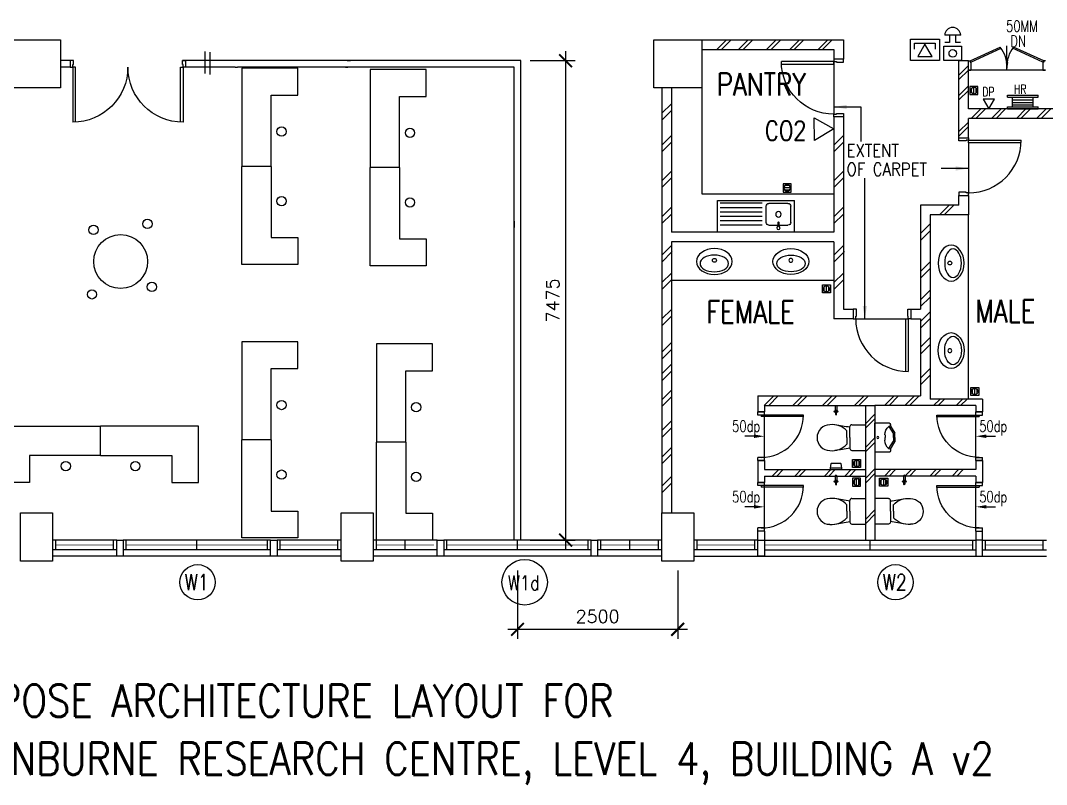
# Model space of a CAD drawing. Extents: x 2266480 to 2405436, y -858634 to -757865.
# Drawn here: x 2380269 to 2396269, y -788157 to -776249 of the extents above; entities that cross this region are included whole.
import ezdxf
from ezdxf.enums import TextEntityAlignment as Align

# ---------------------------------------------------------------- set-up
doc = ezdxf.new("R2010")
doc.units = 0
doc.header["$LTSCALE"] = 10
doc.header["$MEASUREMENT"] = 0
doc.linetypes.add('DIVIDE', pattern=[1.25, 0.5, -0.25, 0, -0.25, 0, -0.25])
doc.layers.get('0').update_dxf_attribs({"linetype": 'CONTINUOUS'})
doc.layers.get('DEFPOINTS').update_dxf_attribs({"linetype": 'CONTINUOUS'})
for name, color, linetype in [('-FF', 240, 'CONTINUOUS'), ('BTH-FX', 5, 'CONTINUOUS'), ('COL', 3, 'CONTINUOUS'), ('DIM', 7, 'CONTINUOUS'), ('DOOR', 5, 'CONTINUOUS'), ('DR', 7, 'CONTINUOUS'), ('FIT', 5, 'CONTINUOUS'), ('FITT', 5, 'CONTINUOUS'), ('H', 1, 'CONTINUOUS'), ('hatch', 7, 'CONTINUOUS'), ('LINE', 7, 'CONTINUOUS'), ('partition', 7, 'CONTINUOUS'), ('PIPE', 5, 'DIVIDE'), ('PL', 5, 'CONTINUOUS'), ('SANI', 7, 'CONTINUOUS'), ('SPEC', 7, 'CONTINUOUS'), ('stair', 7, 'CONTINUOUS'), ('T25', 7, 'CONTINUOUS'), ('T50', 4, 'CONTINUOUS'), ('TEX', 2, 'CONTINUOUS'), ('WALL', 2, 'CONTINUOUS'), ('WIN', 5, 'CONTINUOUS'), ('WIN-T', 7, 'CONTINUOUS'), ('WP', 50, 'DIVIDE')]:
    doc.layers.add(name, color=color, linetype=linetype)
doc.styles.add('DIMTEXT', font='romans.shx', dxfattribs={"width": 0.8, "height": 400})
doc.styles.add('ROMANS', font='romans')
doc.styles.get("Standard").update_dxf_attribs({"font": 'ROMANS.SHX'})
doc.dimstyles.get("Standard").update_dxf_attribs({"dimtxt": 0.18, "dimasz": 0.18, "dimexe": 0.18, "dimexo": 0.0625, "dimgap": 0.09, "dimtad": 0, "dimtih": 1, "dimtoh": 1, "dimdec": 4, "dimzin": 0, "dimdsep": 46, "dimtxsty": 'Standard', "dimcen": 0.09, "dimadec": 0, "dimazin": 0, "dimtfac": 1, "dimtdec": 4, "dimtofl": 0, "dimtmove": 0, "dimatfit": 3, "dimfxl": 1, "dimtolj": 1, "dimtzin": 0, "dimarcsym": 0})
doc.dimstyles.new('STANDARD$0', dxfattribs={"dimscale": 0, "dimtxt": 8, "dimasz": 6, "dimexe": 1, "dimexo": 1, "dimgap": 3, "dimtad": 1, "dimdec": 0, "dimlfac": -1, "dimrnd": 1, "dimzin": 0, "dimdsep": 46, "dimtxsty": 'Standard', "dimcen": 0, "dimclrd": 5, "dimclre": 250, "dimadec": 0, "dimazin": 0, "dimtfac": 1, "dimtdec": 4, "dimtofl": 0, "dimtmove": 0, "dimatfit": 3, "dimfxl": 1, "dimtolj": 1, "dimtzin": 0, "dimarcsym": 0})

# ---------------------------------------------------------------- blocks, each defined once
blk = doc.blocks.new('100FT')
at = {"layer": 'PIPE', "linetype": 'Continuous'}
blk.add_circle((0, 0), 50, dxfattribs=at)
at = {"layer": 'WP', "linetype": 'Continuous'}
for p, q in [((-37, 34), (37, 34)), ((-50, -3), (50, -3)), ((-34, -37), (34, -37))]:
    blk.add_line(p, q, dxfattribs=at)
blk = doc.blocks.new('A$C7CE3714C')
at = {"layer": 'FIT'}
blk.add_lwpolyline([(0, 0), (126, 0), (126, 126), (0, 126)], close=True, dxfattribs=at)
at = {"layer": 'FIT', "xscale": -1}
blk.add_blockref('100FT', (63, 66), dxfattribs=at)
blk = doc.blocks.new('SANI')
at = {"layer": 'SANI'}
for p, q in [((210, 200), (0, 200)), ((240, 0), (240, 170)), ((240, 0), (240, -170)), ((288, 0), (288, 105)), ((288, 0), (288, -105)), ((210, -200), (0, -200))]:
    blk.add_line(p, q, dxfattribs=at)
blk.add_lwpolyline([(0, -200), (0, 200)], dxfattribs=at)
for centre, radius, start, end in [((210, 170), 30, 0, 90), ((4314, -23770), 24274, 99.1011, 99.6631), ((522, -112), 317, 84.3151, 137.3118), ((555, 6), 197, 358.9731, 90.483), ((555, -1), 197, 269.517, 1.0269), ((4314, 23770), 24274, 260.3369, 260.8989), ((510, 95), 297, 221.7688, 278.3442), ((210, -170), 30, 270, 0)]:
    blk.add_arc(centre, radius, start, end, dxfattribs=at)
blk = doc.blocks.new('UR')
at = {"color": 7}
for p, q in [((0, 157), (-227, 157)), ((-227, -68), (-227, 157)), ((-43, 0), (0, 0)), ((0, 157), (228, 157)), ((43, 0), (0, 0)), ((228, -68), (228, 157)), ((-190, -88), (-207, -88)), ((-179, -83), (-68, -152)), ((-172, -59), (-58, -131)), ((0, -153), (-68, -153)), ((0, -131), (-58, -131)), ((0, -131), (58, -131)), ((0, -153), (68, -153)), ((172, -59), (58, -131)), ((179, -83), (68, -152)), ((190, -88), (208, -88))]:
    blk.add_line(p, q, dxfattribs=at)
blk.add_circle((-1, 111), 16.9, dxfattribs=at)
for centre, radius, start, end in [((-42, -174), 175, 90.221, 139.2623), ((42, -174), 175, 40.7377, 89.779), ((-207, -68), 20, 180, 270), ((-194, -70), 18.3, 252.6976, 328.5201), ((-115, -86), 64.8, 158.2045, 175.535), ((115, -86), 64.8, 4.465, 21.7955), ((194, -70), 18.3, 211.4799, 287.3024), ((208, -68), 20, 270, 0)]:
    blk.add_arc(centre, radius, start, end, dxfattribs=at)
blk = doc.blocks.new('DR-900-B')
at = {"layer": 'DR'}
for p, q in [((0, 900), (-150, 900)), ((-150, 900), (-150, 860)), ((-150, 860), (-110, 860)), ((-110, 860), (-110, 850)), ((-110, 850), (0, 850)), ((0, 850), (0, 900)), ((-150, 40), (-970, 40)), ((-969, 80), (-150, 80)), ((-150, 80), (-150, 40)), ((-150, 40), (-110, 40)), ((-150, 0), (-150, 40)), ((0, 0), (-150, 0)), ((-110, 50), (0, 50)), ((-110, 40), (-110, 50)), ((0, 50), (0, 0))]:
    blk.add_line(p, q, dxfattribs=at)
blk.add_arc((-150, 40), 820, 90, 180, dxfattribs=at)
blk = doc.blocks.new('SINK-SGL')
at = {"layer": 'BTH-FX', "color": 7}
for p, q in [((0, 493), (0, 0)), ((1200, 493), (1200, 0)), ((695, 382), (42, 382)), ((758, 340), (758, 85)), ((801, 382), (940, 382)), ((940, 340), (940, 401)), ((957, 340), (957, 401)), ((957, 382), (1097, 382)), ((1140, 340), (1140, 85)), ((695, 314), (42, 314)), ((695, 246), (42, 246)), ((695, 178), (42, 178)), ((0, 0), (1200, 0)), ((695, 110), (42, 110)), ((695, 42), (42, 42)), ((801, 42), (1097, 42))]:
    blk.add_line(p, q, dxfattribs=at)
for centre, radius in [((949, 425), 25.5), ((949, 213), 42.5)]:
    blk.add_circle(centre, radius, dxfattribs=at)
for centre, radius, start, end in [((801, 340), 42.5, 90, 180), ((949, 340), 8.5, 180, 0), ((1097, 340), 42.5, 0, 90), ((801, 85), 42.5, 180, 270), ((1097, 85), 42.5, 270, 0)]:
    blk.add_arc(centre, radius, start, end, dxfattribs=at)
blk = doc.blocks.new('ELLIPSE')
blk.add_circle((0.5, 0.5), 0.5)
blk = doc.blocks.new('BASIN-01')
blk.add_circle((0, 0), 30.3)
for p, xscale, yscale, zscale in [((279, -221), -559.6811780125836, 404.3346891934725, 559.6811780125837), ((220, -179), -444.6356025322193, 259.9294430529471, 444.6356025322195)]:
    blk.add_blockref('ELLIPSE', p, dxfattribs=dict(xscale=xscale, yscale=yscale, zscale=zscale))
blk = doc.blocks.new('D1800-A')
at = {"layer": 'DR'}
for p, q in [((0, 0), (100, 0)), ((0, -50), (0, 0)), ((100, 0), (100, -40)), ((60, -50), (0, -50)), ((100, -40), (60, -40)), ((60, -40), (60, -50)), ((100, -40), (960, -40)), ((100, -80), (100, -40)), ((959, -80), (100, -80)), ((60, -1750), (0, -1750)), ((0, -1750), (0, -1800)), ((60, -1760), (60, -1750)), ((959, -1720), (100, -1720)), ((100, -1720), (100, -1760)), ((0, -1800), (100, -1800)), ((100, -1760), (60, -1760)), ((100, -1760), (960, -1760)), ((100, -1800), (100, -1760))]:
    blk.add_line(p, q, dxfattribs=at)
for centre, start, end in [((100, -40), 270.0001, 0), ((100, -1760), 0, 90)]:
    blk.add_arc(centre, 860, start, end, dxfattribs=at)
blk = doc.blocks.new('234')
at = {"layer": 'DR', "color": 1}
for p, q in [((2285264, -784764), (2285264, -785474)), ((2285289, -784765), (2285289, -785424)), ((2285214, -785374), (2285214, -785474)), ((2285264, -785374), (2285214, -785374)), ((2285264, -785374), (2285264, -785474)), ((2285924, -785374), (2285264, -785374)), ((2285264, -785424), (2285289, -785424)), ((2285974, -785374), (2285924, -785374)), ((2285924, -785374), (2285924, -785474)), ((2285974, -785374), (2285974, -785474)), ((2285264, -785474), (2285214, -785474)), ((2285974, -785474), (2285924, -785474))]:
    blk.add_line(p, q, dxfattribs=at)
blk.add_arc((2285264, -785424), 660, 0, 90, dxfattribs=at)
blk = doc.blocks.new('_ARCHTICK')
at = {"color": 0, "linetype": 'ByBlock', "const_width": 0.15}
blk.add_lwpolyline([(-0.5, -0.5), (0.5, 0.5)], dxfattribs=at)
blk = doc.blocks.new('*D379')
at = {"layer": 'DEFPOINTS', "color": 0, "transparency": 16777216}
for p in [(2388019, -784674), (2390519, -784674), (2390519, -785738)]:
    blk.add_point(p, dxfattribs=at)
at = {"layer": 'partition', "color": 7, "lineweight": -2, "transparency": 16777216}
for p, q in [((2388019, -784824), (2388019, -785888)), ((2390519, -784824), (2390519, -785888)), ((2387869, -785738), (2390669, -785738))]:
    blk.add_line(p, q, dxfattribs=at)
at = {"layer": 'partition', "color": 7, "lineweight": -2, "transparency": 16777216, "xscale": 200, "yscale": 200, "zscale": 200, "rotation": 180}
blk.add_blockref('_ARCHTICK', (2388019, -785738), dxfattribs=at)
at = {"layer": 'partition', "color": 7, "lineweight": -2, "transparency": 16777216, "xscale": 200, "yscale": 200, "zscale": 200}
blk.add_blockref('_ARCHTICK', (2390519, -785738), dxfattribs=at)
at = {"layer": 'partition', "color": 7, "transparency": 16777216, "insert": (2389269, -785538), "char_height": 200, "attachment_point": 5, "style": 'ROMANS'}
blk.add_mtext('\\A1;2500', dxfattribs=at)
blk = doc.blocks.new('*D407')
at = {"color": 7, "linetype": 'Continuous', "lineweight": -2, "ltscale": 0.6, "transparency": 16777216}
for p, q in [((2388770, -776724), (2388770, -784499)), ((2388219, -776874), (2388920, -776874)), ((2388219, -784349), (2388920, -784349))]:
    blk.add_line(p, q, dxfattribs=at)
at = {"layer": 'DEFPOINTS', "color": 0, "linetype": 'Continuous', "ltscale": 0.6, "transparency": 16777216}
for p in [(2388069, -776874), (2388069, -784349), (2388770, -784349)]:
    blk.add_point(p, dxfattribs=at)
at = {"color": 7, "linetype": 'Continuous', "lineweight": -2, "ltscale": 0.6, "transparency": 16777216, "xscale": 200, "yscale": 200, "zscale": 200}
for p, rotation in [((2388770, -776874), 90), ((2388770, -784349), 270)]:
    blk.add_blockref('_ARCHTICK', p, dxfattribs=dict(at, rotation=rotation))
at = {"color": 7, "linetype": 'Continuous', "ltscale": 0.6, "transparency": 16777216, "insert": (2388570, -780612), "char_height": 200, "attachment_point": 5, "rotation": 90, "style": 'ROMANS'}
blk.add_mtext('\\A1;7475', dxfattribs=at)

msp = doc.modelspace()

# ---------------------------------------------------------------- linework, layer by layer
at = {"layer": '-FF', "color": 0}
for p, q in [((2394931.3, -776477.3), (2394681.9, -776477.3)), ((2394756.2, -776477.3), (2394756.2, -776589)), ((2394851.9, -776477.3), (2394851.9, -776589)), ((2394756.2, -776589), (2394682.1, -776589)), ((2394929.1, -776589), (2394851.9, -776589))]:
    msp.add_line(p, q, dxfattribs=at)
at = {"layer": '-FF', "color": 0, "ltscale": 10}
for p, q in [((2394150.7, -776539.9), (2394598.7, -776539.9)), ((2394150.7, -776873.9), (2394150.7, -776539.9)), ((2394212.4, -776694), (2394212.4, -776603.7)), ((2394212.4, -776603.7), (2394535.4, -776603.7)), ((2394373.9, -776616.6), (2394262.2, -776810.1)), ((2394485.6, -776810.1), (2394373.9, -776616.6)), ((2394535.4, -776603.7), (2394535.4, -776694)), ((2394598.7, -776539.9), (2394598.7, -776873.9)), ((2394598.7, -776873.9), (2394150.7, -776873.9)), ((2394262.2, -776810.1), (2394485.6, -776810.1))]:
    msp.add_line(p, q, dxfattribs=at)
at = {"layer": '-FF', "color": 0, "elevation": 0}
msp.add_lwpolyline([(2394666.6, -776873.9), (2394666.6, -776649), (2394946.6, -776649), (2394946.6, -776873.9)], close=True, dxfattribs=at)
at = {"layer": '-FF', "color": 0}
msp.add_lwpolyline([(2392651.2, -778117.7), (2392647, -777764.9), (2392954.6, -777937.7)], close=True, dxfattribs=at)
msp.add_circle((2394808.2, -776760.9), 58.7, dxfattribs=at)
msp.add_arc((2394806.6, -776481.4), 124.8, 1.85513, 178.14487, dxfattribs=at)
at = {"color": 0, "ltscale": 0.6}
for p, q in [((2383141.9, -776730.4), (2383141.9, -777075.5)), ((2383219.8, -776742.4), (2383219.8, -777087.5)), ((2384515.5, -776873.9), (2382794.4, -776873.9)), ((2383465.5, -776973.9), (2382844.4, -776973.9)), ((2387969.4, -779374.1), (2387969.4, -779474.1)), ((2385269.4, -783924.1), (2385369.4, -783924.1))]:
    msp.add_line(p, q, dxfattribs=at)
at = {"linetype": 'Continuous', "ltscale": 0.6}
for p, q in [((2384177.3, -778521.6), (2383719.7, -778521.6)), ((2386180.3, -778541.6), (2385722.6, -778541.6)), ((2381517.5, -783031.4), (2381517.5, -782573.7)), ((2384177.3, -782784.9), (2383719.7, -782784.9)), ((2386277.1, -782819.5), (2385819.4, -782819.5))]:
    msp.add_line(p, q, dxfattribs=at)
at = {"color": 0}
for p, q in [((2385269.4, -784599.1), (2380769.4, -784599.1)), ((2390269.4, -784599.1), (2385769.4, -784599.1)), ((2390769.4, -784599.1), (2396269.4, -784599.1))]:
    msp.add_line(p, q, dxfattribs=at)
at = {"linetype": 'Continuous', "ltscale": 0.6}
for points in [[(2384177.3, -778521.6), (2384177.3, -777411.7), (2384595, -777411.7), (2384595, -776992), (2383719.7, -776992), (2383719.7, -778521.6)], [(2386180.3, -778541.6), (2386180.3, -777431.7), (2386598, -777431.7), (2386598, -777012), (2385722.6, -777012), (2385722.6, -778541.6)], [(2384177.3, -778521.6), (2384177.3, -779631.5), (2384595, -779631.5), (2384595, -780051.2), (2383719.7, -780051.2), (2383719.7, -778521.6)], [(2386180.3, -778541.6), (2386180.3, -779651.5), (2386598, -779651.5), (2386598, -780071.2), (2385722.6, -780071.2), (2385722.6, -778541.6)], [(2384177.3, -782784.9), (2384177.3, -781675), (2384595, -781675), (2384595, -781255.3), (2383719.7, -781255.3), (2383719.7, -782784.9)], [(2386277.1, -782819.5), (2386277.1, -781709.7), (2386694.8, -781709.7), (2386694.8, -781290), (2385819.4, -781290), (2385819.4, -782819.5)], [(2381517.5, -783031.4), (2380407.6, -783031.4), (2380407.6, -783449.1), (2379987.9, -783449.1), (2379987.9, -782573.7), (2381517.5, -782573.7)], [(2381517.5, -783031.4), (2382627.3, -783031.4), (2382627.3, -783449.1), (2383047, -783449.1), (2383047, -782573.7), (2381517.5, -782573.7)], [(2384177.3, -782784.9), (2384177.3, -783894.8), (2384595, -783894.8), (2384595, -784314.5), (2383719.7, -784314.5), (2383719.7, -782784.9)], [(2386277.1, -782819.5), (2386277.1, -783929.4), (2386694.8, -783929.4), (2386694.8, -784349.1), (2385819.4, -784349.1), (2385819.4, -782819.5)]]:
    msp.add_lwpolyline(points, dxfattribs=at)
at = {"color": 0, "ltscale": 0.6}
for centre, radius in [((2384340.1, -777979.1), 72.4), ((2386343.1, -777999.2), 72.4), ((2384340.1, -779064.1), 72.4), ((2386343.1, -779084.1), 72.4), ((2382248.8, -779419.5), 72.4), ((2381407.3, -779512.9), 72.4), ((2381830.7, -780005.7), 420.4), ((2381383.9, -780517.2), 72.4), ((2382318.9, -780400.4), 72.4), ((2384340.1, -782242.4), 72.4), ((2386439.8, -782277.1), 72.4), ((2380975, -783194.2), 72.4), ((2382059.9, -783194.2), 72.4), ((2384340.1, -783327.4), 72.4), ((2386439.8, -783362), 72.4)]:
    msp.add_circle(centre, radius, dxfattribs=at)
at = {"layer": 'COL', "color": 0}
for points in [[(2380144.4, -776549.1), (2380894.4, -776549.1), (2380894.4, -777299.1), (2380144.4, -777299.1)], [(2390144.4, -776549.1), (2390894.4, -776549.1), (2390894.4, -777299.1), (2390144.4, -777299.1)], [(2380269.4, -784674.1), (2380269.4, -783924.1), (2380769.4, -783924.1), (2380769.4, -784674.1)], [(2385269.4, -784674.1), (2385269.4, -783924.1), (2385769.4, -783924.1), (2385769.4, -784674.1)], [(2390269.4, -784674.1), (2390269.4, -783924.1), (2390769.4, -783924.1), (2390769.4, -784674.1)]]:
    msp.add_lwpolyline(points, close=True, dxfattribs=at)
at = {"layer": 'DIM', "color": 0}
for p, q in [((2395659.9, -777444.6), (2395659.9, -777412.6)), ((2396139.9, -777444.6), (2396139.9, -777412.6)), ((2395659.9, -777624.9), (2395659.9, -777592.9)), ((2395739.9, -777592.9), (2395739.9, -777444.6)), ((2396059.9, -777592.9), (2396059.9, -777444.6)), ((2396139.9, -777624.9), (2396139.9, -777592.9))]:
    msp.add_line(p, q, dxfattribs=at)
at = {"layer": 'DOOR', "color": 0}
for p, q in [((2395077.4, -776874.9), (2395548.4, -776661.6)), ((2395091.2, -776895.7), (2395563.3, -776681.8)), ((2396213.6, -776895.7), (2395741.5, -776681.8)), ((2396227.4, -776874.9), (2395756.4, -776661.6)), ((2395054.6, -776874.9), (2395079.6, -776874.9)), ((2395091.2, -776895.7), (2395077.4, -776874.9)), ((2395077.4, -776899.9), (2395090.4, -776899.9)), ((2395079.6, -776874.9), (2395079.6, -776899.9)), ((2395090.4, -776899.9), (2395090.4, -777024.9)), ((2396213.6, -776895.7), (2396227.4, -776874.9)), ((2396227.4, -776899.9), (2396214.4, -776899.9)), ((2396214.4, -776899.9), (2396214.4, -777024.9)), ((2396227.4, -776874.9), (2396227.4, -776899.9)), ((2396252.4, -776874.9), (2396227.4, -776874.9)), ((2395052.4, -777024.9), (2395090.4, -777024.9)), ((2396214.4, -777024.9), (2396252.4, -777024.9))]:
    msp.add_line(p, q, dxfattribs=at)
for centre, start, end in [((2395155, -776968.6), 357.5509, 37.96545), ((2396149.8, -776968.6), 142.03455, 182.4491)]:
    msp.add_arc(centre, 499, start, end, dxfattribs=at)
at = {"layer": 'DR', "color": 0}
for p, q in [((2395653.5, -777024.9), (2395653.5, -776640.5)), ((2383665.5, -776873.9), (2383615.5, -776873.9)), ((2385365.5, -776873.9), (2385415.5, -776873.9)), ((2383615.5, -776973.9), (2383655.5, -776973.9)), ((2383695.5, -776973.9), (2383655.5, -776973.9)), ((2385335.5, -776973.9), (2385375.5, -776973.9)), ((2385415.5, -776973.9), (2385375.5, -776973.9))]:
    msp.add_line(p, q, dxfattribs=at)
at = {"layer": 'FITT', "color": 0}
for p, q in [((2392977, -782338.2), (2392970.2, -782338.2)), ((2392977, -782348.2), (2392970.2, -782348.2)), ((2392974.4, -782254.6), (2392974.4, -782331)), ((2393003.7, -782338.2), (2392996.9, -782338.2)), ((2393003.7, -782348.2), (2392996.9, -782348.2)), ((2392999.4, -782254.6), (2392999.4, -782331)), ((2392974.4, -783345.8), (2392974.4, -783422.2)), ((2392999.4, -783345.8), (2392999.4, -783422.2)), ((2394039.4, -783345.8), (2394039.4, -783422.2)), ((2394064.4, -783345.8), (2394064.4, -783422.2)), ((2392977, -783429.5), (2392970.2, -783429.5)), ((2392977, -783439.5), (2392970.2, -783439.5)), ((2393003.7, -783429.4), (2392996.9, -783429.4)), ((2393003.7, -783439.4), (2392996.9, -783439.4)), ((2394035.1, -783439.4), (2394042, -783439.4)), ((2394035.2, -783429.4), (2394042, -783429.4)), ((2394061.8, -783429.5), (2394068.6, -783429.5)), ((2394061.8, -783439.5), (2394068.6, -783439.5))]:
    msp.add_line(p, q, dxfattribs=at)
at = {"layer": 'FITT', "color": 0, "elevation": 0}
for points in [[(2392979.5, -782359), (2392979.5, -782385.7, 0.9999995), (2392994.5, -782385.7), (2392994.5, -782359)], [(2392979.5, -783450.3), (2392979.5, -783477, 0.9999995), (2392994.5, -783477), (2392994.5, -783450.3)], [(2394059.4, -783450.3), (2394059.4, -783477, -0.9999995), (2394044.4, -783477), (2394044.4, -783450.3)]]:
    msp.add_lwpolyline(points, format="xyb", dxfattribs=at)
at = {"layer": 'FITT', "color": 0}
for centre, radius in [((2392963.2, -782343.2), 8.61), ((2392986.9, -782343.2), 11.1), ((2393010.7, -782343.2), 8.61), ((2392963.2, -783434.5), 8.61), ((2392986.9, -783434.5), 11.1), ((2393010.7, -783434.4), 8.61), ((2394028.1, -783434.4), 8.61), ((2394051.9, -783434.5), 11.1), ((2394075.6, -783434.5), 8.61)]:
    msp.add_circle(centre, radius, dxfattribs=at)
for centre, radius, start, end in [((2392986.9, -782343.2), 17.5, 16.78275, 163.2851), ((2392986.9, -782343.2), 17.5, 196.78275, 343.2851), ((2392986.9, -783349.1), 12.9, 14.6714, 165.39645), ((2394051.9, -783349.1), 12.9, 14.60355, 165.3286), ((2392986.9, -783434.5), 17.5, 16.78275, 163.2851), ((2392986.9, -783434.5), 17.5, 196.78275, 343.2851), ((2394051.9, -783434.5), 17.5, 16.7149, 163.21725), ((2394051.9, -783434.5), 17.5, 196.7149, 343.21725)]:
    msp.add_arc(centre, radius, start, end, dxfattribs=at)
at = {"layer": 'H', "color": 0}
for p, q in [((2392055.3, -776549.1), (2391905.3, -776699.1)), ((2392126, -776549.1), (2391976, -776699.1)), ((2395246.8, -777624.9), (2395096.8, -777774.9)), ((2395317.5, -777624.9), (2395167.5, -777774.9)), ((2395562.1, -777624.9), (2395412.1, -777774.9)), ((2395632.8, -777624.9), (2395482.8, -777774.9)), ((2395949.9, -777624.9), (2395799.9, -777774.9)), ((2396020.6, -777624.9), (2395870.6, -777774.9)), ((2396265.2, -777624.9), (2396115.2, -777774.9)), ((2396335.9, -777624.9), (2396185.9, -777774.9)), ((2394753.2, -779124.9), (2394603.2, -779274.9)), ((2394823.9, -779124.9), (2394673.9, -779274.9)), ((2392016.3, -782099.1), (2391866.3, -782249.1)), ((2392087, -782099.1), (2391937, -782249.1)), ((2392465.4, -782099.1), (2392315.4, -782249.1)), ((2392536.1, -782099.1), (2392386.1, -782249.1)), ((2392927.2, -782099.1), (2392777.2, -782249.1)), ((2392997.9, -782099.1), (2392847.9, -782249.1)), ((2393424.4, -782099.1), (2393274.4, -782249.1)), ((2393495.1, -782099.1), (2393345.1, -782249.1)), ((2393893, -782099.1), (2393743, -782249.1)), ((2393963.7, -782099.1), (2393813.7, -782249.1)), ((2394212.5, -782099.1), (2394062.5, -782249.1)), ((2394283.2, -782099.1), (2394133.2, -782249.1)), ((2394609.9, -782149.1), (2394509.9, -782249.1)), ((2394680.7, -782149.1), (2394580.7, -782249.1)), ((2394960.2, -782149.1), (2394860.2, -782249.1)), ((2395031, -782149.1), (2394931, -782249.1)), ((2393594.4, -782384.2), (2393444.4, -782534.2)), ((2393594.4, -782455), (2393451.6, -782597.8)), ((2393594.4, -782753.7), (2393444.4, -782903.7)), ((2393594.4, -782824.4), (2393451.6, -782967.2)), ((2391993.5, -783349.1), (2392093.5, -783249.1)), ((2392064.2, -783349.1), (2392164.2, -783249.1)), ((2392343.8, -783349.1), (2392443.8, -783249.1)), ((2392414.5, -783349.1), (2392514.5, -783249.1)), ((2392805.6, -783349.1), (2392905.6, -783249.1)), ((2392876.3, -783349.1), (2392976.3, -783249.1)), ((2393125.1, -783349.1), (2393225.1, -783249.1)), ((2393195.8, -783349.1), (2393295.8, -783249.1)), ((2393594.4, -783239.2), (2393444.4, -783389.2)), ((2393594.4, -783309.9), (2393451.6, -783452.8)), ((2393843, -783249.1), (2393743, -783349.1)), ((2393913.7, -783249.1), (2393813.7, -783349.1)), ((2394162.5, -783249.1), (2394062.5, -783349.1)), ((2394233.2, -783249.1), (2394133.2, -783349.1)), ((2394549.4, -783249.1), (2394449.4, -783349.1)), ((2394620.1, -783249.1), (2394520.1, -783349.1)), ((2394899.7, -783249.1), (2394799.7, -783349.1)), ((2394970.4, -783249.1), (2394870.4, -783349.1)), ((2393594.4, -783874.3), (2393444.4, -784024.3)), ((2393594.4, -783945), (2393451.6, -784087.9))]:
    msp.add_line(p, q, dxfattribs=at)
at = {"layer": 'hatch', "color": 0}
for p, q in [((2391280.1, -776549.1), (2391130.1, -776699.1)), ((2391351.7, -776549.1), (2391201.7, -776699.1)), ((2391616.5, -776549.1), (2391466.5, -776699.1)), ((2391688.1, -776549.1), (2391538.1, -776699.1)), ((2392415.5, -776549.1), (2392265.5, -776699.1)), ((2392487.1, -776549.1), (2392337.1, -776699.1)), ((2392857.1, -776549.1), (2392707.1, -776699.1)), ((2392928.8, -776549.1), (2392778.8, -776699.1)), ((2394904.6, -777098.2), (2395054.6, -776948.2)), ((2394904.6, -777169.8), (2395054.6, -777019.8)), ((2396252.4, -777024.9), (2395052.4, -777024.9)), ((2394904.6, -777415.4), (2395054.6, -777265.4)), ((2394904.6, -777487.1), (2395054.6, -777337.1)), ((2390419.4, -777544.8), (2390269.4, -777694.8)), ((2390419.4, -777650.8), (2390269.4, -777800.8)), ((2394904.6, -777980.7), (2395054.6, -777830.7)), ((2394904.6, -778052.3), (2395054.6, -777902.3)), ((2390419.4, -778041), (2390269.4, -778191)), ((2393104.6, -778041), (2392954.6, -778191)), ((2390419.4, -778147.1), (2390269.4, -778297.1)), ((2393104.6, -778147.1), (2392954.6, -778297.1)), ((2390419.4, -778596.2), (2390269.4, -778746.2)), ((2390419.4, -778702.3), (2390269.4, -778852.3)), ((2393104.6, -778596.2), (2392954.6, -778746.2)), ((2393104.6, -778702.3), (2392954.6, -778852.3)), ((2390419.4, -779158.8), (2390269.4, -779308.8)), ((2393104.6, -779158.8), (2392954.6, -779308.8)), ((2390419.4, -779264.9), (2390269.4, -779414.9)), ((2393104.6, -779264.9), (2392954.6, -779414.9)), ((2394454.6, -779419.6), (2394304.6, -779569.6)), ((2394454.6, -779525.6), (2394304.6, -779675.6)), ((2390419.4, -779758.1), (2390269.4, -779908.1)), ((2393104.6, -779758.1), (2392954.6, -779908.1)), ((2390434.5, -779849.1), (2390269.4, -780014.2)), ((2393119.7, -779849.1), (2392954.6, -780014.2)), ((2394454.6, -780010.5), (2394304.6, -780160.5)), ((2394454.6, -780116.6), (2394304.6, -780266.6)), ((2390419.4, -780184.5), (2390269.4, -780334.5)), ((2390419.4, -780290.6), (2390269.4, -780440.6)), ((2393104.6, -780184.5), (2392954.6, -780334.5)), ((2393104.6, -780290.6), (2392954.6, -780440.6)), ((2394454.6, -780452.4), (2394304.6, -780602.4)), ((2394454.6, -780558.5), (2394304.6, -780708.5)), ((2390419.4, -780750.9), (2390269.4, -780900.9)), ((2394454.6, -780789), (2394304.6, -780939)), ((2390419.4, -780856.9), (2390269.4, -781006.9)), ((2394454.6, -780895.1), (2394304.6, -781045.1)), ((2390419.4, -781270), (2390269.4, -781420)), ((2394454.6, -781191.4), (2394304.6, -781341.4)), ((2390419.4, -781376.1), (2390269.4, -781526.1)), ((2394454.6, -781297.5), (2394304.6, -781447.5)), ((2390419.4, -781606.6), (2390269.4, -781756.6)), ((2390419.4, -781712.7), (2390269.4, -781862.7)), ((2394454.6, -781673.3), (2394304.6, -781823.3)), ((2394454.6, -781779.3), (2394304.6, -781929.3)), ((2390419.4, -782009), (2390269.4, -782159)), ((2390419.4, -782115.1), (2390269.4, -782265.1)), ((2390419.4, -782490.9), (2390269.4, -782640.9)), ((2390419.4, -782597), (2390269.4, -782747)), ((2390419.4, -782902.6), (2390269.4, -783052.6)), ((2390419.4, -783008.7), (2390269.4, -783158.7)), ((2390269.4, -783505.1), (2390419.4, -783355.1)), ((2390269.4, -783611.2), (2390419.4, -783461.2))]:
    msp.add_line(p, q, dxfattribs=at)
msp.add_solid([(2395632.7, -776899.9), (2395674.3, -776899.9), (2395653.5, -777024.9)], dxfattribs=at)
at = {"layer": 'LINE', "color": 0}
for p, q in [((2395054.6, -782149.1), (2395054.6, -779274.9)), ((2392954.6, -780299.1), (2390419.4, -780299.1))]:
    msp.add_line(p, q, dxfattribs=at)
msp.add_lwpolyline([(2392954.6, -776889.1), (2392954.6, -777709.1)], dxfattribs=at)
at = {"layer": 'LINE', "color": 0, "elevation": 0}
for points in [[(2395054.6, -778154.9), (2395054.6, -778954.9)], [(2393294.6, -780899.1), (2394114.6, -780899.1)]]:
    msp.add_lwpolyline(points, dxfattribs=at)
at = {"layer": 'partition', "color": 0}
for p, q in [((2381044.4, -776873.9), (2380894.4, -776873.9)), ((2388069.4, -776873.9), (2384515.5, -776873.9)), ((2388069.4, -784349.1), (2388069.4, -776873.9))]:
    msp.add_line(p, q, dxfattribs=at)
at = {"layer": 'partition', "color": 0, "elevation": 0}
for points in [[(2381044.4, -776973.9), (2380894.4, -776973.9)], [(2387969.4, -784349.1), (2387969.4, -776973.9), (2383695.5, -776973.9)]]:
    msp.add_lwpolyline(points, dxfattribs=at)
at = {"layer": 'partition', "color": 0}
for points in [[(2383615.5, -776973.9), (2383465.5, -776973.9)], [(2390894.4, -777299.1), (2390894.4, -778949.1), (2392954.6, -778949.1)]]:
    msp.add_lwpolyline(points, dxfattribs=at)
at = {"layer": 'PL', "color": 0}
msp.add_line((2393444.4, -782249.1), (2393594.4, -782249.1), dxfattribs=at)
at = {"layer": 'SANI', "color": 0}
for p, q in [((2391709.4, -782729.1), (2391563.1, -782729.1)), ((2395329.4, -782729.1), (2395475.7, -782729.1)), ((2391709.4, -783829.1), (2391563.1, -783829.1)), ((2395329.4, -783829.1), (2395475.7, -783829.1))]:
    msp.add_line(p, q, dxfattribs=at)
for points in [[(2392902.1, -783224.1), (2392912, -783154.4, -0.373687), (2392917, -783150.1), (2393057.1, -783150.3, -0.373687), (2393062, -783154.6), (2393071.8, -783224.3)], [(2393071.7, -783224.3), (2392902.1, -783224.1, 0.5654258), (2392904.7, -783252.3, 0.4601841)], [(2392900.3, -783249.1), (2393073.5, -783249.1, 0.4601841), (2393071.7, -783224.1)]]:
    msp.add_lwpolyline(points, format="xyb", dxfattribs=at)
for points in [[(2391709.4, -782702.4), (2391709.4, -782755.8), (2391869.4, -782729.1)], [(2395329.4, -782702.4), (2395329.4, -782755.8), (2395169.4, -782729.1)], [(2391709.4, -783802.4), (2391709.4, -783855.8), (2391869.4, -783829.1)], [(2395329.4, -783802.4), (2395329.4, -783855.8), (2395169.4, -783829.1)]]:
    msp.add_solid(points, dxfattribs=at)
at = {"layer": 'WALL', "color": 0}
for p, q in [((2395054.6, -777624.9), (2395054.6, -776873.9)), ((2395054.6, -777024.9), (2395054.6, -776874.9)), ((2395054.6, -777024.9), (2395054.6, -777024.9)), ((2396252.4, -777024.9), (2396252.4, -777024.9)), ((2390269.4, -777299.1), (2390269.4, -783924.1)), ((2390419.4, -777299.1), (2390419.4, -779549.1)), ((2395659.9, -777412.6), (2396139.9, -777412.6)), ((2395659.9, -777444.6), (2396139.9, -777444.6)), ((2395659.9, -777592.9), (2396139.9, -777592.9)), ((2395739.9, -777484.6), (2396059.9, -777484.6)), ((2395739.9, -777524.6), (2396059.9, -777524.6)), ((2395739.9, -777564.6), (2396059.9, -777564.6)), ((2396427.4, -777624.9), (2395054.6, -777624.9)), ((2395659.9, -777624.9), (2396139.9, -777624.9)), ((2396427.4, -777774.9), (2395054.6, -777774.9)), ((2392954.6, -779549.1), (2390419.4, -779549.1)), ((2392954.6, -779699.1), (2390419.4, -779699.1)), ((2390419.4, -779699.1), (2390419.4, -783924.1)), ((2393104.6, -780749.1), (2393254.6, -780749.1)), ((2394154.6, -780749.1), (2394304.6, -780749.1)), ((2391769.4, -782099.1), (2391769.4, -782349.1)), ((2391769.4, -782099.1), (2394304.6, -782099.1)), ((2395269.4, -782149.1), (2394454.6, -782149.1)), ((2395269.4, -782149.1), (2395269.4, -782349.1)), ((2391769.4, -782349.1), (2391869.4, -782349.1)), ((2391869.4, -782249.1), (2393444.4, -782249.1)), ((2391869.4, -782249.1), (2391869.4, -782349.1)), ((2395169.4, -782249.1), (2393594.4, -782249.1)), ((2395169.4, -782249.1), (2395169.4, -782349.1)), ((2395269.4, -782349.1), (2395169.4, -782349.1)), ((2391769.4, -783109.1), (2391769.4, -783449.1)), ((2391769.4, -783109.1), (2391869.4, -783109.1)), ((2391869.4, -783109.1), (2391869.4, -783249.1)), ((2395169.4, -783109.1), (2395169.4, -783249.1)), ((2395269.4, -783109.1), (2395169.4, -783109.1)), ((2395269.4, -783109.1), (2395269.4, -783449.1)), ((2391869.4, -783249.1), (2393444.4, -783249.1)), ((2391869.4, -783349.1), (2393444.4, -783349.1)), ((2391869.4, -783349.1), (2391869.4, -783449.1)), ((2395169.4, -783249.1), (2393594.4, -783249.1)), ((2395169.4, -783349.1), (2393594.4, -783349.1)), ((2395169.4, -783349.1), (2395169.4, -783449.1)), ((2391769.4, -783449.1), (2391869.4, -783449.1)), ((2395269.4, -783449.1), (2395169.4, -783449.1)), ((2391769.4, -784599.1), (2391769.4, -784209.1)), ((2391869.4, -784209.1), (2391869.4, -784599.1)), ((2395169.4, -784209.1), (2395169.4, -784599.1)), ((2395269.4, -784599.1), (2395269.4, -784209.1)), ((2391769.4, -784349.1), (2391869.4, -784349.1)), ((2391869.4, -784599.1), (2391769.4, -784599.1))]:
    msp.add_line(p, q, dxfattribs=at)
for points in [[(2390894.4, -776549.1), (2393104.6, -776549.1)], [(2393104.6, -776549.1), (2393104.6, -776849.1)], [(2390894.4, -776699.1), (2392954.6, -776699.1), (2392954.6, -776849.1)], [(2392954.6, -777749.1), (2392954.6, -779549.1)], [(2393104.6, -777749.1), (2393104.6, -780749.1)], [(2392954.6, -779699.1), (2392954.6, -780899.1)], [(2393444.4, -782249.1), (2393444.4, -784349.1)], [(2393594.4, -782249.1), (2393594.4, -784349.1)]]:
    msp.add_lwpolyline(points, dxfattribs=at)
at = {"layer": 'WALL', "color": 0, "elevation": 0}
for points in [[(2394904.6, -778074.9), (2394904.6, -776873.9), (2395054.6, -776873.9)], [(2395054.6, -778074.9), (2395054.6, -777774.9)], [(2394904.6, -779124.9), (2394904.6, -778974.9)], [(2395054.6, -778974.9), (2395054.6, -779274.9)], [(2394304.6, -779124.9), (2394304.6, -780749.1)], [(2394904.6, -779124.9), (2394304.6, -779124.9)], [(2395054.6, -779274.9), (2394454.6, -779274.9), (2394454.6, -782149.1)], [(2393254.6, -780899.1), (2392954.6, -780899.1)], [(2394152.4, -780899.1), (2394304.6, -780899.1)], [(2394304.6, -780899.1), (2394304.6, -782099.1)]]:
    msp.add_lwpolyline(points, dxfattribs=at)
msp.add_lwpolyline([(2395457.7, -777472.1), (2395281.3, -777472.1), (2395369.5, -777624.9)], close=True, dxfattribs=at)
at = {"layer": 'WALL', "color": 0}
for points in [[(2381769.4, -784599.1), (2381769.4, -784349.1), (2381869.4, -784349.1), (2381869.4, -784599.1)], [(2384169.4, -784599.1), (2384169.4, -784349.1), (2384269.4, -784349.1), (2384269.4, -784599.1)], [(2386769.4, -784599.1), (2386769.4, -784349.1), (2386869.4, -784349.1), (2386869.4, -784599.1)], [(2389169.4, -784599.1), (2389169.4, -784349.1), (2389269.4, -784349.1), (2389269.4, -784599.1)], [(2395269.4, -784599.1), (2395269.4, -784349.1), (2395169.4, -784349.1), (2395169.4, -784599.1)]]:
    msp.add_lwpolyline(points, close=True, dxfattribs=at)
at = {"layer": 'WIN', "color": 0}
for p, q in [((2381769.4, -784349.1), (2380769.4, -784349.1)), ((2380819.4, -784499.1), (2380819.4, -784349.1)), ((2381719.4, -784499.1), (2381719.4, -784349.1)), ((2384169.4, -784349.1), (2381869.4, -784349.1)), ((2381919.4, -784499.1), (2381919.4, -784349.1)), ((2383019.4, -784499.1), (2383019.4, -784349.1)), ((2384119.4, -784499.1), (2384119.4, -784349.1)), ((2385269.4, -784349.1), (2384269.4, -784349.1)), ((2384319.4, -784499.1), (2384319.4, -784349.1)), ((2385219.4, -784499.1), (2385219.4, -784349.1)), ((2386769.4, -784349.1), (2385769.4, -784349.1)), ((2385819.4, -784499.1), (2385819.4, -784349.1)), ((2386269.4, -784499.1), (2386269.4, -784349.1)), ((2389169.4, -784349.1), (2386869.4, -784349.1)), ((2386919.4, -784499.1), (2386919.4, -784349.1)), ((2388019.4, -784499.1), (2388019.4, -784349.1)), ((2389119.4, -784499.1), (2389119.4, -784349.1)), ((2390269.4, -784349.1), (2389269.4, -784349.1)), ((2389319.4, -784499.1), (2389319.4, -784349.1)), ((2389769.4, -784499.1), (2389769.4, -784349.1)), ((2390219.4, -784499.1), (2390219.4, -784349.1)), ((2391769.4, -784349.1), (2390769.4, -784349.1)), ((2390819.4, -784499.1), (2390819.4, -784349.1)), ((2391719.4, -784499.1), (2391719.4, -784349.1)), ((2391869.4, -784349.1), (2395169.4, -784349.1)), ((2393519.4, -784499.1), (2393519.4, -784349.1)), ((2395119.4, -784499.1), (2395119.4, -784349.1)), ((2395269.4, -784349.1), (2396269.4, -784349.1)), ((2395319.4, -784499.1), (2395319.4, -784349.1)), ((2396219.4, -784499.1), (2396219.4, -784349.1)), ((2381769.4, -784499.1), (2380769.4, -784499.1)), ((2384169.4, -784499.1), (2381869.4, -784499.1)), ((2385269.4, -784499.1), (2384269.4, -784499.1)), ((2386769.4, -784499.1), (2385769.4, -784499.1)), ((2389169.4, -784499.1), (2386869.4, -784499.1)), ((2390269.4, -784499.1), (2389269.4, -784499.1)), ((2391769.4, -784499.1), (2390769.4, -784499.1)), ((2391869.4, -784499.1), (2395169.4, -784499.1)), ((2395269.4, -784499.1), (2396269.4, -784499.1))]:
    msp.add_line(p, q, dxfattribs=at)
at = {"layer": 'WIN', "color": 0, "const_width": 10, "flags": 128}
for points in [[(2381719.4, -784424.1), (2380819.4, -784424.1)], [(2384119.4, -784424.1), (2381919.4, -784424.1)], [(2384319.4, -784424.1), (2385219.4, -784424.1)], [(2386719.4, -784424.1), (2385819.4, -784424.1)], [(2389119.4, -784424.1), (2386919.4, -784424.1)], [(2389319.4, -784424.1), (2390219.4, -784424.1)], [(2391719.4, -784424.1), (2390819.4, -784424.1)], [(2391869.4, -784424.1), (2395119.4, -784424.1)], [(2395319.4, -784424.1), (2396219.4, -784424.1)]]:
    msp.add_lwpolyline(points, dxfattribs=at)
at = {"layer": 'WIN-T', "color": 0}
for centre, radius in [((2383030.4, -785005.1), 275), ((2388132.2, -785005.1), 354.8), ((2393915.3, -785005.1), 275)]:
    msp.add_circle(centre, radius, dxfattribs=at)

# ---------------------------------------------------------------- block references
at = {"layer": '-FF', "color": 0, "rotation": 270}
for p in [(3177243.5, 1502865.3), (3177243.5, 1501765.3)]:
    msp.add_blockref('234', p, dxfattribs=at)
at = {"layer": '-FF', "color": 0, "xscale": -1, "rotation": 90}
for p in [(1609795.3, 1502865.3), (1609795.3, 1501765.3)]:
    msp.add_blockref('234', p, dxfattribs=at)
at = {"color": 0, "xscale": -1, "rotation": 180}
msp.add_blockref('SINK-SGL', (2391140.8, -779056.1), dxfattribs=at)
at = {"layer": 'SANI', "color": 0}
msp.add_blockref('BASIN-01', (2391091.1, -779986.3), dxfattribs=at)
at = {"layer": 'SANI', "color": 0, "xscale": -1}
msp.add_blockref('BASIN-01', (2392282.9, -779986.3), dxfattribs=at)
at = {"layer": 'SANI', "color": 0}
for name, p, rotation in [('BASIN-01', (2394762.7, -780029), 90), ('SANI', (2393444.4, -782749.2), 180), ('SANI', (2393444.4, -783898.8), 180)]:
    msp.add_blockref(name, p, dxfattribs=dict(at, rotation=rotation))
at = {"layer": 'SANI', "color": 0, "xscale": -1}
for name, p, rotation in [('BASIN-01', (2394762.7, -781395), 90), ('SANI', (2393594.4, -783898.8), 180)]:
    msp.add_blockref(name, p, dxfattribs=dict(at, rotation=rotation))
at = {"layer": 'stair', "color": 0, "xscale": -1, "rotation": 90}
msp.add_blockref('D1800-A', (2381044.4, -776873.9), dxfattribs=at)
at = {"layer": 'T25', "color": 0, "rotation": 270}
for p in [(2395073.2, -777277.5), (2393245.2, -783382.1)]:
    msp.add_blockref('A$C7CE3714C', p, dxfattribs=at)
at = {"layer": 'T25', "color": 0}
msp.add_blockref('A$C7CE3714C', (2392162.9, -778922.1), dxfattribs=at)
at = {"layer": 'T25', "color": 0, "xscale": -1}
for p, rotation in [((2392901.6, -780369.8), 90), ((2395214.9, -781966.7), 90), ((2393245.2, -783216.1), 270), ((2393793.6, -783382.1), 90)]:
    msp.add_blockref('A$C7CE3714C', p, dxfattribs=dict(at, rotation=rotation))
at = {"layer": 'WALL', "color": 0, "xscale": -1}
for name, p, rotation in [('DR-900-B', (2393104.6, -776849.1), 180), ('UR', (2393751.3, -782749.6), 90)]:
    msp.add_blockref(name, p, dxfattribs=dict(at, rotation=rotation))
at = {"layer": 'WALL', "color": 0}
for p, rotation in [((2394904.6, -778074.9), 180), ((2394154.6, -780749.1), 90)]:
    msp.add_blockref('DR-900-B', p, dxfattribs=dict(at, rotation=rotation))

# ---------------------------------------------------------------- texts
at = {"layer": '-FF', "color": 0, "style": 'ROMANS', "width": 0.8}
msp.add_text('CO2', height=300, dxfattribs=at).set_placement((2391879, -778115.7))
at = {"layer": 'SPEC', "color": 0, "style": 'ROMANS', "width": 0.85}
for s, p in [('EXTENT', (2393151.4, -778374.1)), ('OF CARPET', (2393151.4, -778667.6))]:
    msp.add_text(s, height=200, dxfattribs=at).set_placement(p)
at = {"layer": 'T50', "color": 0, "style": 'DIMTEXT', "width": 0.8}
for s, p in [('PANTRY', (2391128.6, -777419.3)), ('FEMALE', (2390965.5, -780966.8)), ('MALE', (2395159.9, -780954.7))]:
    msp.add_text(s, height=350, dxfattribs=at).set_placement(p)
at = {"layer": 'T50', "color": 0, "style": 'ROMANS', "width": 0.85}
for s, p in [('PROPOSE ARCHITECTURE LAYOUT FOR ', (2384272.6, -786850.9, 1895.1)), ('SWINBURNE RESEARCH CENTRE, LEVEL 4, BUILDING A v2', (2387306.7, -787831.2, 1895.1))]:
    msp.add_text(s, height=500, dxfattribs=at).set_placement(p, align=Align.MIDDLE)
at = {"layer": 'TEX', "color": 0, "ltscale": 0.5, "style": 'ROMANS', "width": 0.75}
for s, height, p in [('50MM ', 175, (2395639.1, -776423.5)), ('DN', 175, (2395706.1, -776657)), ('HR', 140, (2395764.5, -777389)), ('DP', 140, (2395269.9, -777429.6)), ('50dp', 175, (2391367.9, -782659)), ('50dp', 175, (2395220.9, -782659)), ('50dp', 175, (2391367.9, -783759)), ('50dp', 175, (2395220.9, -783759))]:
    msp.add_text(s, height=height, dxfattribs=at).set_placement(p)
at = {"layer": 'WIN-T', "color": 0, "style": 'ROMANS', "width": 0.8}
for s, height, p in [('W1', 250, (2382829.7, -785131)), ('W1d', 230, (2387868.2, -785131)), ('W2', 250, (2393714.6, -785131))]:
    msp.add_text(s, height=height, dxfattribs=at).set_placement(p)

# ---------------------------------------------------------------- dimensions: what is measured, and where the dimension line sits
at = {"linetype": 'Continuous', "ltscale": 0.6}
dim = msp.add_linear_dim(base=(2388770, -784349.1), p1=(2388069.4, -776873.9), p2=(2388069.4, -784349.1), angle=90, dimstyle='STANDARD$0', override={"dimscale": 100, "dimtxt": 2, "dimasz": 2, "dimexe": 1.5, "dimexo": 1.5, "dimgap": 1, "dimtxsty": 'ROMANS', "dimblk": 'ARCHTICK', "dimdle": 1.5, "dimclrd": 7, "dimclre": 7, "dimclrt": 7, "dimtdec": 0, "dimtmove": 2}, dxfattribs=at)
dim.commit()
dim.dimension.update_dxf_attribs({"geometry": '*D407', "text_midpoint": (2388570, -780611.5)})
at = {"layer": 'partition', "color": 0}
dim = msp.add_linear_dim(base=(2390519.4, -785738.5), p1=(2388019.4, -784674.1), p2=(2390519.4, -784674.1), dimstyle='STANDARD$0', override={"dimscale": 100, "dimtxt": 2, "dimasz": 2, "dimexe": 1.5, "dimexo": 1.5, "dimgap": 1, "dimtxsty": 'ROMANS', "dimblk": 'ARCHTICK', "dimdle": 1.5, "dimclrd": 7, "dimclre": 7, "dimclrt": 7, "dimtdec": 0, "dimtmove": 2}, dxfattribs=at)
dim.commit()
dim.dimension.update_dxf_attribs({"geometry": '*D379', "text_midpoint": (2389269.4, -785538.5)})

# ---------------------------------------------------------------- leaders
at = {"layer": 'SPEC', "color": 0}
for points in [[(2392954.6, -777595.8), (2393371.7, -777595.8), (2393371.7, -778131.9)], [(2395054.6, -778554.9), (2394626.5, -778554.9)], [(2393436.7, -780899.1), (2393436.7, -778705.2)]]:
    msp.add_leader(points, dimstyle='Standard', override={"dimscale": 100, "dimtxt": 2, "dimasz": 2, "dimexe": 1.5, "dimexo": 1.5, "dimgap": 1, "dimtad": 0, "dimtih": 0, "dimtoh": 0, "dimdec": 0, "dimtxsty": 'ROMANS', "dimcen": 0, "dimdle": 1.5, "dimclrd": 7, "dimclre": 7, "dimclrt": 7, "dimtdec": 0, "dimtmove": 2}, dxfattribs=at)

doc.saveas('drawing.dxf')
